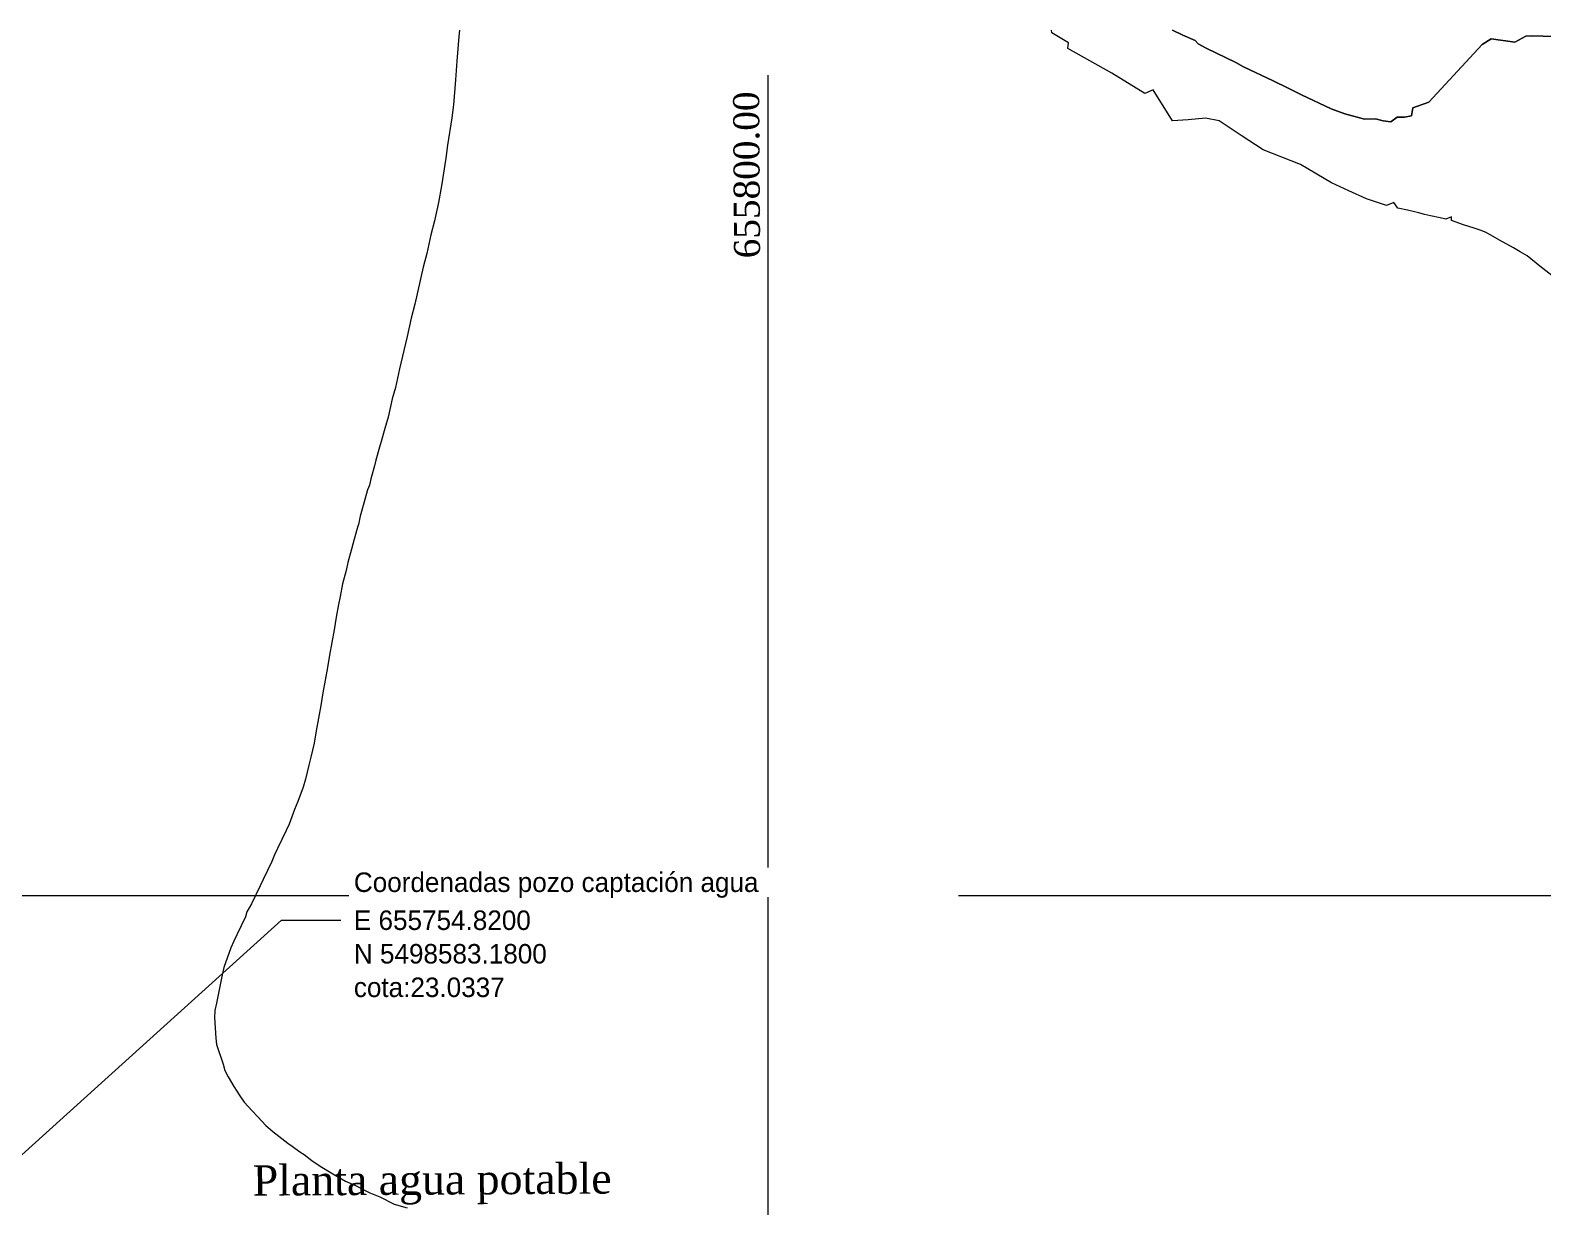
# Model space of a CAD drawing. Header units: metres. Extents: x -207 to 292, y -187 to 169.
# Drawn here: x 7.2 to 94.4, y 101 to 168.8 of the extents above; entities that cross this region are included whole.
import ezdxf

# ---------------------------------------------------------------- set-up
doc = ezdxf.new("R2010")
doc.units = ezdxf.units.M
for name, color, linetype, lineweight in [('C-TOPO-MAJR', 7, 'Continuous', 35), ('G-ANNO-TEXT', 7, 'Continuous', 9), ('grilla', 7, 'Continuous', 9)]:
    doc.layers.add(name, color=color, linetype=linetype, lineweight=lineweight)
doc.layers.add('PR10-ARQ-PL-001-Emplazamiento-C-1_dwg', color=7, linetype='Continuous', lineweight=9, true_color=0x767676)
doc.layers.add('TEXTO', color=5, linetype='Continuous', lineweight=9, true_color=0x0000ff)
doc.styles.add('Century Gothic', font='GOTHIC.TTF', dxfattribs={"height": 1.125})
doc.styles.add('Times New Roman', font='times.ttf', dxfattribs={"height": 1.75})
doc.styles.add('Times New Roman_2', font='times.ttf', dxfattribs={"height": 1.5})

# ---------------------------------------------------------------- blocks, each defined once
blk = doc.blocks.new('PR10-ARQ-PL-001-Emplazamiento-C-1_dwg-674643-PLANTA EMPLAZAMIENTO ACTUALIZADO')
at = {"layer": 'C-TOPO-MAJR', "color": 1, "lineweight": 9, "true_color": 0xff0000, "flags": 128}
for points in [[(31.951, 168.845), (31.922, 168.488), (31.807, 167.051), (31.724, 165.976), (31.608, 164.539), (31.522, 163.796), (31.264, 162.205), (31.179, 161.462), (30.921, 159.871), (30.744, 158.909), (30.507, 157.839), (30.302, 157.041), (30.065, 155.972), (29.86, 155.174), (29.386, 153.036), (29.18, 152.237), (28.944, 151.168), (28.738, 150.37), (28.501, 149.301), (28.264, 148.232), (28.077, 147.586), (27.84, 146.517), (27.652, 145.871), (27.444, 145.118), (27.35, 144.795), (27.142, 144.041), (27.048, 143.718), (26.84, 142.965), (26.771, 142.588), (26.652, 142.319), (26.444, 141.565), (26.235, 140.812), (26.135, 140.329), (26.087, 140.23), (25.879, 139.477), (25.73, 138.895), (25.522, 138.141), (25.426, 137.663), (25.218, 136.91), (25.082, 136.179), (24.987, 135.701), (24.851, 134.969), (24.738, 134.248), (24.602, 133.517), (24.466, 132.786), (24.353, 132.065), (24.218, 131.334), (24.082, 130.603), (23.969, 129.882), (23.833, 129.151), (23.697, 128.42), (23.584, 127.699), (23.393, 126.893), (23.264, 126.437), (23.073, 125.632), (22.944, 125.176), (22.628, 124.335), (22.452, 123.88), (22.136, 123.039), (21.966, 122.668), (21.467, 121.627), (21.297, 121.256), (21.126, 120.884), (20.627, 119.844), (20.457, 119.472), (19.957, 118.431), (19.686, 117.97), (19.617, 117.689), (19.118, 116.648), (18.947, 116.276), (18.777, 115.905), (18.37, 114.772), (18.265, 114.349), (17.95, 112.705), (17.846, 112.283), (17.828, 111.886), (17.906, 110.688), (17.951, 110.313), (18.321, 109.18), (18.428, 108.823), (18.615, 108.448), (18.953, 107.901), (19.292, 107.354), (19.549, 106.992), (20.005, 106.493), (20.331, 106.144), (20.787, 105.644), (21.185, 105.306), (22.062, 104.619), (22.31, 104.463), (22.748, 104.12), (22.997, 103.964), (23.435, 103.62), (23.931, 103.308), (24.659, 102.867), (25.387, 102.426), (25.968, 102.181), (26.788, 101.769), (27.369, 101.524), (28.19, 101.111), (28.948, 100.894)], [(95.127, 154.568), (94.266, 155.232), (93.526, 155.834), (93.134, 156.059), (92.742, 156.285), (91.942, 156.731), (91.157, 157.182), (90.811, 157.3), (90.638, 157.359), (90.464, 157.417), (89.857, 157.625), (89.164, 157.86), (89.169, 158.077), (88.836, 157.94), (88.508, 158.021), (87.946, 158.138), (87.618, 158.219), (87.289, 158.3), (86.632, 158.461), (86.071, 158.578), (85.837, 158.907), (85.414, 158.74), (84.257, 159.114), (83.251, 159.581), (82.748, 159.814), (82.245, 160.047), (80.462, 161.104), (78.314, 161.943), (77.041, 162.778), (75.769, 163.613), (74.976, 163.767), (73.988, 163.685), (73.073, 163.621), (71.958, 165.404), (71.479, 165.202), (69.581, 166.361), (67.049, 167.784), (67.075, 168.11), (66.126, 168.69), (66.103, 168.845)], [(99.157, 168.355), (93.865, 168.515), (93.455, 168.509), (92.818, 168.155), (91.456, 168.349), (90.939, 168.015), (87.855, 164.689), (86.93, 164.369), (86.865, 163.899), (86.455, 163.831), (86.038, 163.823), (85.668, 163.568), (85.233, 163.618), (84.784, 163.729), (84.157, 163.706), (83.02, 164.015), (82.224, 164.308), (80.515, 165.127), (79.699, 165.525), (78.883, 165.923), (77.174, 166.741), (76.724, 166.992), (75.015, 167.81), (74.565, 168.061), (74.391, 168.25), (73.665, 168.563), (73.076, 168.845)]]:
    blk.add_lwpolyline(points, dxfattribs=at)
at = {"layer": 'grilla'}
for p, q in [((49.742, 166.258), (49.742, -186.737)), ((-207.182, 118.918), (240.531, 118.918))]:
    blk.add_line(p, q, dxfattribs=at)
at = {"layer": 'TEXTO', "color": 7, "insert": (47.792, 155.679), "char_height": 1.5, "width": 11.53286, "attachment_point": 1, "rotation": 90.34316, "line_spacing_factor": 1.029793, "style": 'Times New Roman_2'}
blk.add_mtext('655800.00', dxfattribs=at)
at = {"layer": 'TEXTO', "insert": (20.026, 103.347), "char_height": 1.75, "width": 24.66835, "attachment_point": 1, "rotation": 0.34316, "line_spacing_factor": 1.029793, "style": 'Times New Roman'}
blk.add_mtext('Planta agua potable', dxfattribs=at)

msp = doc.modelspace()

# ---------------------------------------------------------------- linework, layer by layer
at = {"layer": 'C-TOPO-MAJR', "color": 1, "lineweight": 9, "true_color": 0xff0000, "flags": 128}
for points in [[(31.951, 168.845), (31.922, 168.488), (31.807, 167.051), (31.724, 165.976), (31.608, 164.539), (31.522, 163.796), (31.264, 162.205), (31.179, 161.462), (30.921, 159.871), (30.744, 158.909), (30.507, 157.839), (30.302, 157.041), (30.065, 155.972), (29.86, 155.174), (29.386, 153.036), (29.18, 152.237), (28.944, 151.168), (28.738, 150.37), (28.501, 149.301), (28.264, 148.232), (28.077, 147.586), (27.84, 146.517), (27.652, 145.871), (27.444, 145.118), (27.35, 144.795), (27.142, 144.041), (27.048, 143.718), (26.84, 142.965), (26.771, 142.588), (26.652, 142.319), (26.444, 141.565), (26.235, 140.812), (26.135, 140.329), (26.087, 140.23), (25.879, 139.477), (25.73, 138.895), (25.522, 138.141), (25.426, 137.663), (25.218, 136.91), (25.082, 136.179), (24.987, 135.701), (24.851, 134.969), (24.738, 134.248), (24.602, 133.517), (24.466, 132.786), (24.353, 132.065), (24.218, 131.334), (24.082, 130.603), (23.969, 129.882), (23.833, 129.151), (23.697, 128.42), (23.584, 127.699), (23.393, 126.893), (23.264, 126.437), (23.073, 125.632), (22.944, 125.176), (22.628, 124.335), (22.452, 123.88), (22.136, 123.039), (21.966, 122.668), (21.467, 121.627), (21.297, 121.256), (21.126, 120.884), (20.627, 119.844), (20.457, 119.472), (19.957, 118.431), (19.686, 117.97), (19.617, 117.689), (19.118, 116.648), (18.947, 116.276), (18.777, 115.905), (18.37, 114.772), (18.265, 114.349), (17.95, 112.705), (17.846, 112.283), (17.828, 111.886), (17.906, 110.688), (17.951, 110.313), (18.321, 109.18)], [(95.127, 154.568), (94.266, 155.232), (93.526, 155.834), (93.134, 156.059), (92.742, 156.285), (91.942, 156.731), (91.157, 157.182), (90.811, 157.3), (90.638, 157.359), (90.464, 157.417), (89.857, 157.625), (89.164, 157.86), (89.169, 158.077), (88.836, 157.94), (88.508, 158.021), (87.946, 158.138), (87.618, 158.219), (87.289, 158.3), (86.632, 158.461), (86.071, 158.578), (85.837, 158.907), (85.414, 158.74), (84.257, 159.114), (83.251, 159.581), (82.748, 159.814), (82.245, 160.047), (80.462, 161.104), (78.314, 161.943), (77.041, 162.778), (75.769, 163.613), (74.976, 163.767), (73.988, 163.685), (73.073, 163.621), (71.958, 165.404), (71.479, 165.202), (69.581, 166.361), (67.049, 167.784), (67.075, 168.11), (66.126, 168.69), (66.103, 168.845)], [(73.076, 168.845), (73.665, 168.563), (74.391, 168.25), (74.565, 168.061), (75.015, 167.81), (76.724, 166.992), (77.174, 166.741), (78.883, 165.923), (79.699, 165.525), (80.515, 165.127), (82.224, 164.308), (83.02, 164.015), (84.157, 163.706), (84.784, 163.729), (85.233, 163.618), (85.668, 163.568), (86.038, 163.823), (86.455, 163.831), (86.865, 163.899), (86.93, 164.369), (87.855, 164.689), (90.939, 168.015), (91.456, 168.349), (92.818, 168.155), (93.455, 168.509), (93.865, 168.515), (99.157, 168.355)], [(18.321, 109.18), (18.428, 108.823), (18.615, 108.448), (18.953, 107.901), (19.292, 107.354), (19.549, 106.992), (20.005, 106.493), (20.331, 106.144), (20.787, 105.644), (21.185, 105.306), (22.062, 104.619), (22.31, 104.463), (22.748, 104.12), (22.997, 103.964), (23.435, 103.62), (23.931, 103.308), (24.659, 102.867), (25.387, 102.426), (25.968, 102.181), (26.788, 101.769), (27.369, 101.524), (28.19, 101.111), (28.948, 100.894)]]:
    msp.add_lwpolyline(points, dxfattribs=at)
at = {"layer": 'G-ANNO-TEXT', "color": 1, "true_color": 0xff0000}
for p, q in [((4.639, 102.085), (21.687, 117.491)), ((21.687, 117.491), (25.116, 117.491))]:
    msp.add_line(p, q, dxfattribs=at)

# ---------------------------------------------------------------- block references
at = {"layer": 'PR10-ARQ-PL-001-Emplazamiento-C-1_dwg', "color": 7}
msp.add_blockref('PR10-ARQ-PL-001-Emplazamiento-C-1_dwg-674643-PLANTA EMPLAZAMIENTO ACTUALIZADO', (0, 0), dxfattribs=at)

# ---------------------------------------------------------------- next in the draw order: texts
at = {"layer": 'G-ANNO-TEXT', "color": 1, "true_color": 0xff0000, "char_height": 1.125, "attachment_point": 1, "style": 'Century Gothic', "bg_fill": 3, "box_fill_scale": 1.25, "bg_fill_color": 256, "bg_fill_true_color": 13158600, "bg_fill_transparency": 0}
for s, insert, width in [('Coordenadas pozo captación agua', (25.866, 120.246), 34.57277), ('E 655754.8200 ', (25.866, 118.054), 13.46835)]:
    msp.add_mtext(s, dxfattribs=dict(at, insert=insert, width=width))

# ---------------------------------------------------------------- next in the draw order: texts
at = {"layer": 'G-ANNO-TEXT', "color": 1, "true_color": 0xff0000, "insert": (25.866, 116.119), "char_height": 1.125, "width": 14.43037, "attachment_point": 1, "style": 'Century Gothic', "bg_fill": 3, "box_fill_scale": 1.25, "bg_fill_color": 256, "bg_fill_true_color": 13158600, "bg_fill_transparency": 0}
msp.add_mtext('N 5498583.1800', dxfattribs=at)

# ---------------------------------------------------------------- next in the draw order: texts
at = {"layer": 'G-ANNO-TEXT', "color": 1, "true_color": 0xff0000, "insert": (25.866, 114.184), "char_height": 1.125, "width": 12.02531, "attachment_point": 1, "style": 'Century Gothic', "bg_fill": 3, "box_fill_scale": 1.25, "bg_fill_color": 256, "bg_fill_true_color": 13158600, "bg_fill_transparency": 0}
msp.add_mtext('cota:23.0337', dxfattribs=at)

doc.saveas('drawing.dxf')
